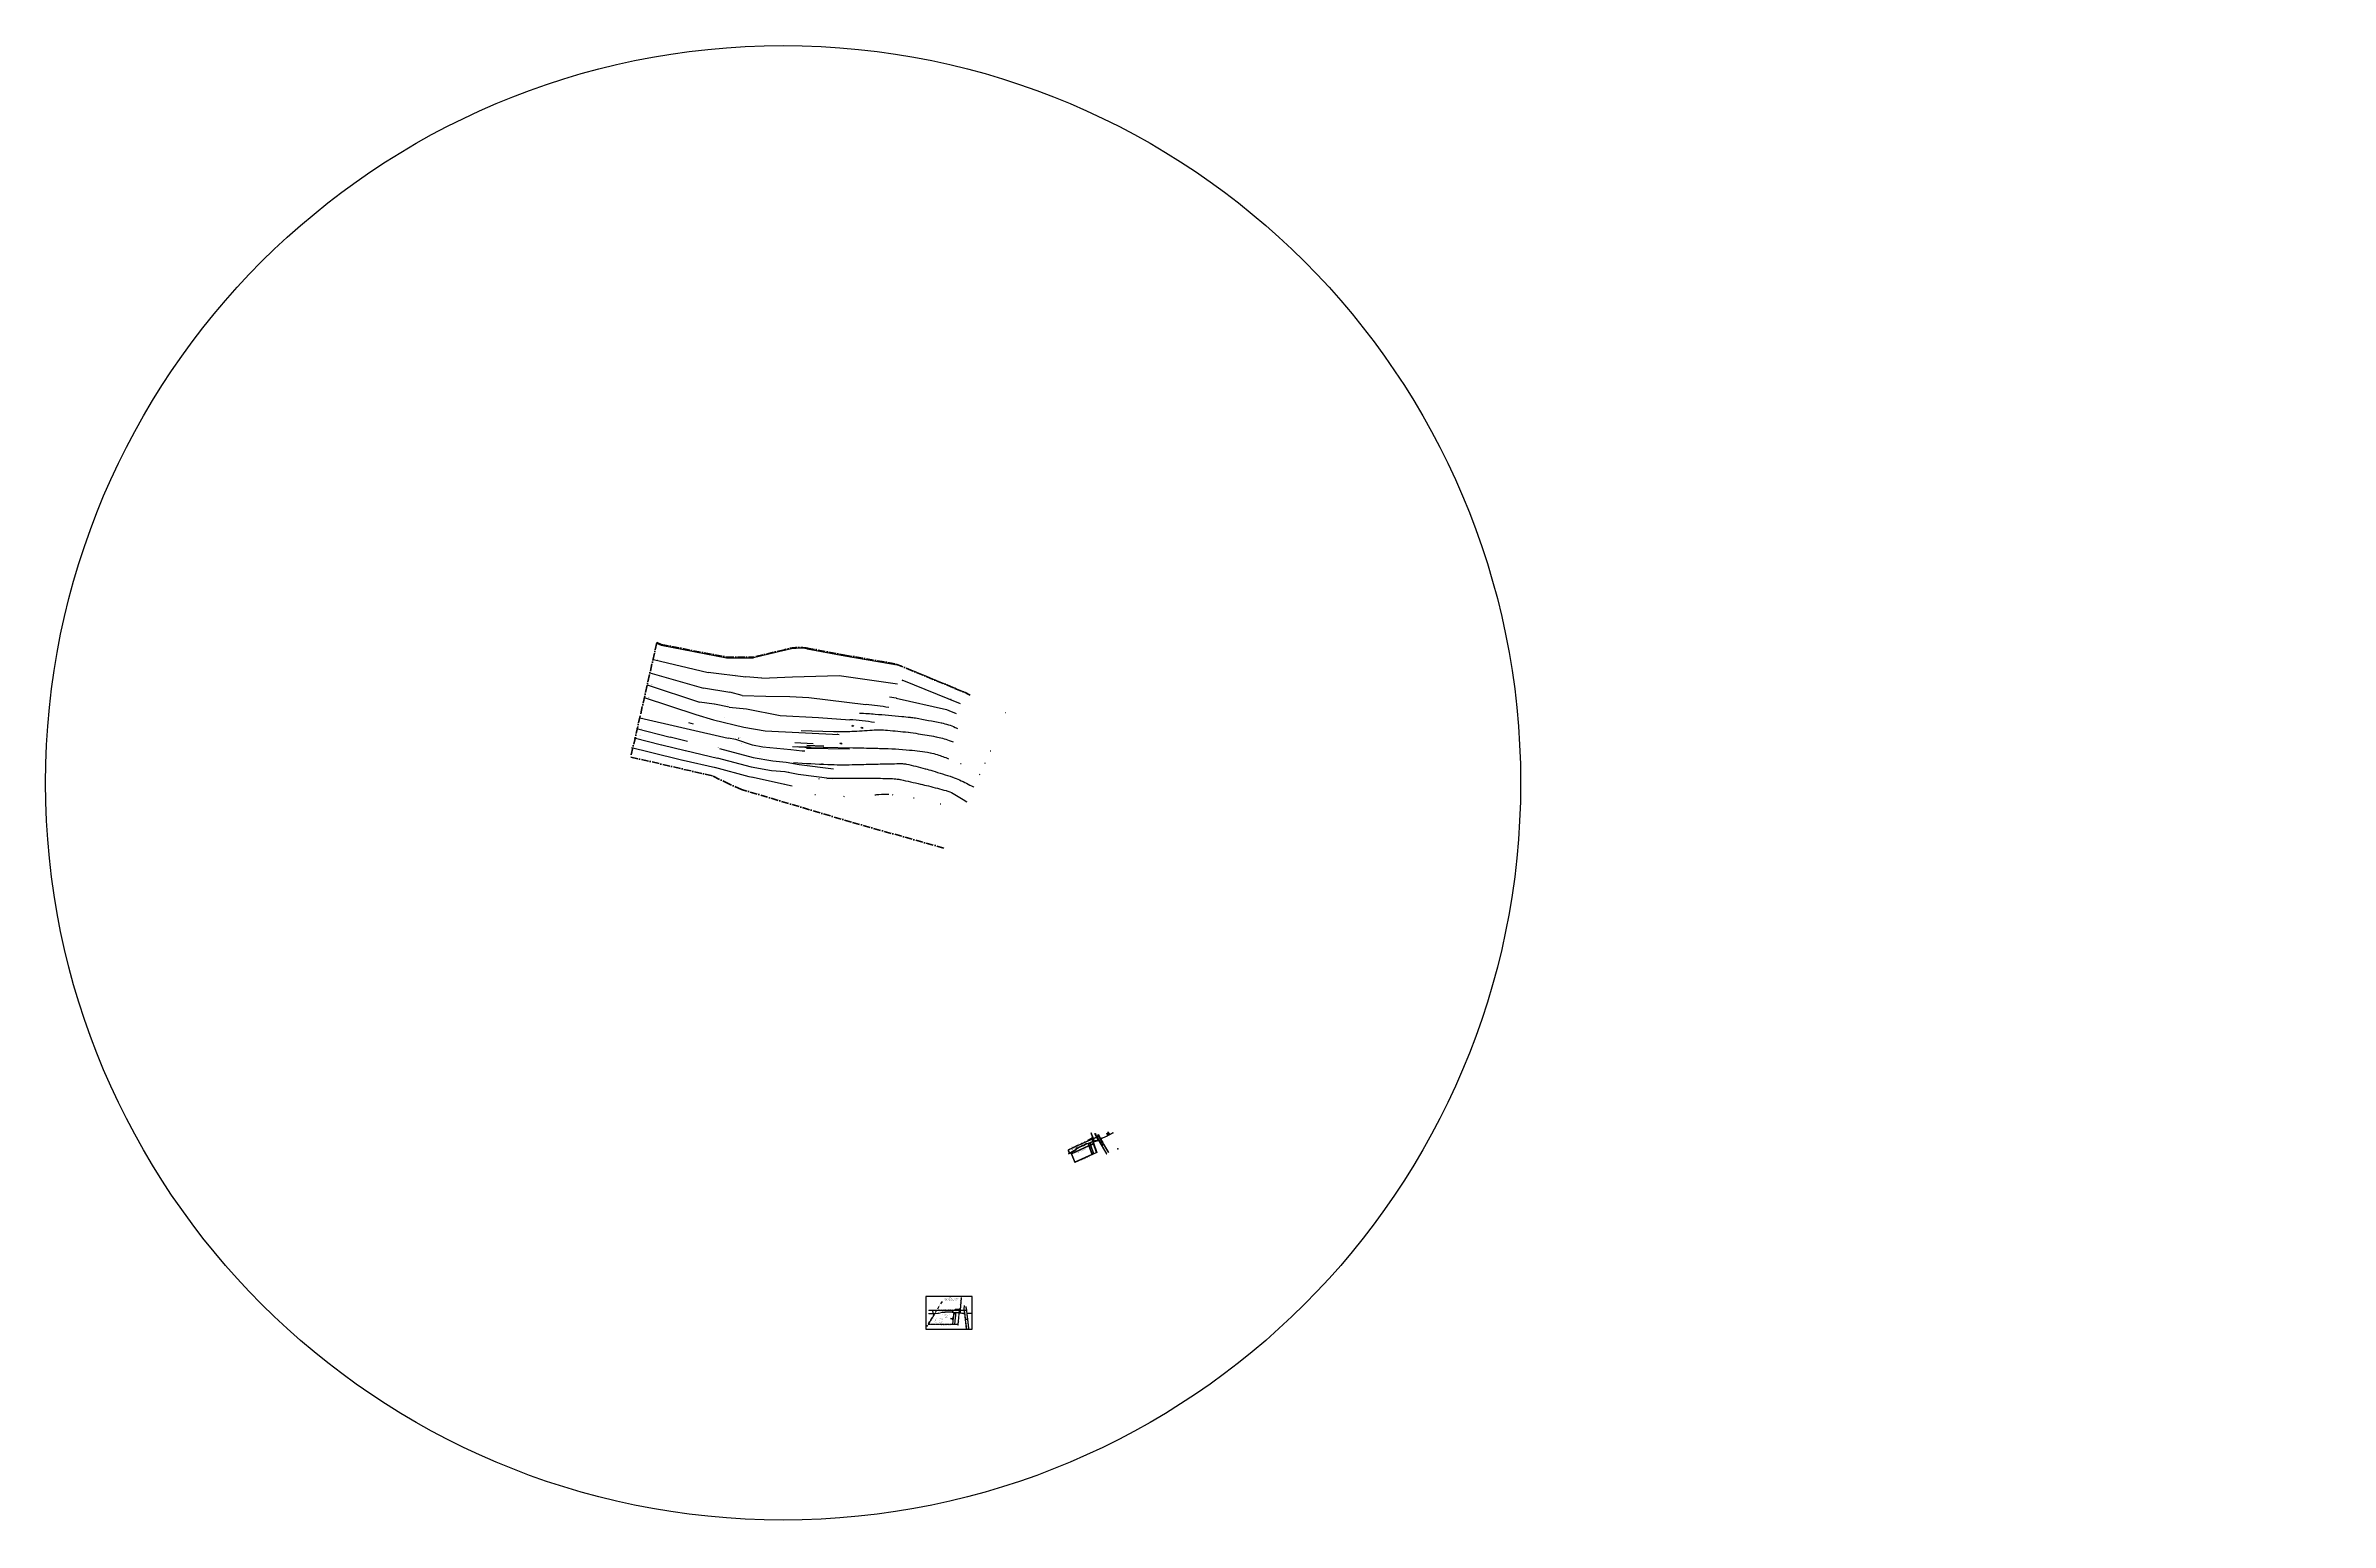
# Model space of a CAD drawing. Header units: millimetres. Extents: x 131821 to 169461, y -215 to 24121.
import ezdxf

# ---------------------------------------------------------------- set-up
doc = ezdxf.new("R2010")
doc.units = ezdxf.units.MM
doc.linetypes.add('ACAD_ISO10W100', pattern=[18, 12, -3, 0, -3])
doc.linetypes.add('JIS_02_2.0', pattern=[3, 2, -1])
for name, color, linetype in [('Границы', 7, 'Continuous'), ('Н10_Изог', 220, 'Continuous'), ('Н11_Изогипсы', 4, 'Continuous'), ('ТЕКСТ', 3, 'Continuous')]:
    doc.layers.add(name, color=color, linetype=linetype)
doc.styles.get("Standard").update_dxf_attribs({"font": 'txt.shx', "width": 0.6, "height": 10})
doc.styles.add('стиль1', font='TAHOMA.TTF', dxfattribs={"width": 0.89, "height": 9})
doc.dimstyles.get("Standard").update_dxf_attribs({"dimtxt": 10, "dimasz": 10, "dimexe": 5, "dimexo": 0, "dimgap": 10, "dimtad": 1, "dimdec": 0, "dimzin": 0, "dimdsep": 46, "dimtxsty": 'Standard', "dimcen": -3, "dimdle": 1.25, "dimclrd": 7, "dimclre": 7, "dimclrt": 7, "dimazin": 0, "dimtfac": 0.75, "dimtdec": 0, "dimtofl": 0, "dimtmove": 0, "dimatfit": 3, "dimfxl": 1, "dimtvp": 1.5, "dimtolj": 1, "dimtzin": 0, "dimarcsym": 0})

msp = doc.modelspace()

# ---------------------------------------------------------------- hatches: boundary and pattern name
at = {"layer": 'ТЕКСТ', "lineweight": 15, "ltscale": 2}
for points in [[(146436, 3282), (146438, 3282), (146438, 3275), (146436, 3275)], [(146442, 3224), (146444, 3224), (146444, 3216), (146442, 3216)], [(146747, 3254), (146749, 3254), (146749, 3248), (146747, 3248)]]:
    msp.add_hatch(color=7, dxfattribs=at).paths.add_polyline_path(points)
at = {"layer": 'ТЕКСТ', "lineweight": 30, "ltscale": 2}
msp.add_hatch(color=7, dxfattribs=at).paths.add_polyline_path([(146727, 3143), (146740, 3144), (146740, 3139)])

# ---------------------------------------------------------------- linework, layer by layer
at = {"color": 7}
for p, q in [((148677, 5928), (148993, 6070)), ((148993, 6070), (148997, 6081)), ((148997, 6081), (148999, 6087)), ((148999, 6087), (149006, 6091)), ((149006, 6091), (149020, 6099)), ((149020, 6099), (149033, 6107)), ((149033, 6106), (149050, 6118)), ((149050, 6118), (149061, 6125)), ((149067, 6136), (149051, 6180)), ((149061, 6125), (149064, 6127)), ((149063, 6127), (149066, 6131)), ((149066, 6131), (149067, 6136))]:
    msp.add_line(p, q, dxfattribs=at)
at = {"color": 7, "linetype": 'ByBlock'}
for p, q in [((148669, 5919), (148673, 5926)), ((148673, 5926), (148679, 5929))]:
    msp.add_line(p, q, dxfattribs=at)
at = {"linetype": 'ByBlock'}
for p, q in [((148712, 5875), (148715, 5877)), ((148721, 5863), (148718, 5861))]:
    msp.add_line(p, q, dxfattribs=at)
at = {"color": 7, "lineweight": 15}
for p, q in [((146895, 3282), (146910, 3485)), ((146903, 3485), (146895, 3358)), ((146371, 3281), (146797, 3282)), ((146439, 3276), (146371, 3276)), ((146371, 3222), (146444, 3217)), ((146435, 3224), (146372, 3228)), ((146420, 3219), (146444, 3217)), ((146435, 3264), (146434, 3258)), ((146434, 3258), (146435, 3249)), ((146436, 3268), (146435, 3264)), ((146435, 3249), (146438, 3238)), ((146447, 3223), (146435, 3224)), ((146447, 3223), (146435, 3224)), ((146439, 3277), (146436, 3268)), ((146438, 3238), (146441, 3230)), ((146441, 3230), (146444, 3226)), ((146444, 3226), (146444, 3224)), ((146444, 3224), (146447, 3223)), ((146444, 3217), (146450, 3218)), ((146450, 3218), (146461, 3219)), ((146461, 3219), (146461, 3219)), ((146764, 3051), (146754, 3051)), ((146849, 3046), (146754, 3046)), ((146781, 3241), (146793, 3239)), ((146783, 3221), (146793, 3219)), ((146793, 3239), (146812, 3238)), ((146793, 3219), (146810, 3218)), ((146797, 3282), (146805, 3290)), ((146805, 3290), (146810, 3295)), ((146806, 3285), (146805, 3282)), ((146805, 3282), (146814, 3282)), ((146808, 3286), (146806, 3285)), ((146811, 3289), (146808, 3286)), ((146810, 3218), (146809, 3208)), ((146810, 3295), (146818, 3296)), ((146812, 3238), (146810, 3223)), ((146815, 3291), (146811, 3289)), ((146814, 3282), (146843, 3282)), ((146814, 3208), (146816, 3238)), ((146821, 3291), (146815, 3291)), ((146816, 3238), (146842, 3239)), ((146818, 3296), (146834, 3298)), ((146828, 3292), (146821, 3291)), ((146841, 3293), (146828, 3292)), ((146828, 3292), (146828, 3292)), ((146828, 3292), (146828, 3292)), ((146834, 3298), (146849, 3299)), ((146857, 3296), (146841, 3293)), ((146842, 3239), (146868, 3234)), ((146843, 3282), (146901, 3282)), ((146849, 3299), (146869, 3303)), ((146874, 3298), (146857, 3296)), ((146868, 3234), (146868, 3233)), ((146869, 3303), (146882, 3304)), ((146872, 3233), (146893, 3229)), ((146873, 3239), (146890, 3236)), ((146887, 3300), (146874, 3298)), ((146882, 3304), (146885, 3305)), ((146885, 3305), (146889, 3308)), ((146892, 3302), (146887, 3300)), ((146887, 3246), (146890, 3277)), ((146888, 3242), (146887, 3246)), ((146889, 3239), (146888, 3242)), ((146889, 3308), (146892, 3312)), ((146890, 3236), (146889, 3239)), ((146890, 3282), (146892, 3302)), ((146890, 3277), (146890, 3277)), ((146892, 3312), (146895, 3358)), ((146893, 3229), (146903, 3229)), ((146901, 3282), (146989, 3282)), ((146903, 3229), (146916, 3226)), ((146916, 3226), (146931, 3225)), ((146931, 3225), (146938, 3224)), ((146938, 3224), (146944, 3223)), ((146944, 3223), (146950, 3225)), ((146949, 3308), (146951, 3354)), ((146949, 3282), (146949, 3308)), ((146950, 3225), (146958, 3229)), ((146959, 3354), (146955, 3299)), ((146955, 3299), (146957, 3282)), ((146958, 3229), (146989, 2972)), ((146996, 2974), (146977, 3128)), ((146977, 3128), (147008, 3128)), ((146989, 3282), (146980, 3335)), ((146989, 3337), (146997, 3283)), ((146997, 3283), (146997, 3276)), ((146997, 3276), (147000, 3246)), ((147000, 3246), (147002, 3226)), ((147002, 3226), (147006, 3229)), ((147005, 3221), (147003, 3219)), ((147003, 3219), (147011, 3162)), ((147014, 3135), (147003, 3219)), ((147007, 3222), (147005, 3221)), ((147006, 3229), (147008, 3230)), ((147008, 3224), (147007, 3222)), ((147008, 3230), (147012, 3232)), ((147010, 3225), (147008, 3224)), ((147008, 3128), (147025, 2980)), ((147013, 3227), (147010, 3225)), ((147012, 3232), (147014, 3232)), ((147016, 3228), (147013, 3227)), ((147014, 3232), (147017, 3232)), ((147033, 2982), (147014, 3135)), ((147020, 3227), (147016, 3228)), ((147017, 3232), (147018, 3232)), ((147018, 3232), (147029, 3232)), ((147037, 3226), (147020, 3227)), ((147029, 3232), (147070, 3229)), ((147070, 3225), (147037, 3226)), ((147070, 3229), (147070, 3229))]:
    msp.add_line(p, q, dxfattribs=at)
at = {"color": 1, "linetype": 'JIS_02_2.0', "lineweight": 15, "ltscale": 2.5}
for p, q in [((146466, 3218), (146360, 3047)), ((146470, 3219), (146367, 3051))]:
    msp.add_line(p, q, dxfattribs=at)
at = {"color": 7, "linetype": 'JIS_02_2.0', "lineweight": 15, "ltscale": 2.5}
for p, q in [((146754, 3046), (146360, 3047)), ((146754, 3051), (146367, 3051))]:
    msp.add_line(p, q, dxfattribs=at)
at = {"color": 7, "linetype": 'ByBlock', "lineweight": 15}
for p, q in [((146440, 3277), (146446, 3281)), ((146446, 3281), (146453, 3281))]:
    msp.add_line(p, q, dxfattribs=at)
at = {"linetype": 'ByBlock', "lineweight": 15}
msp.add_line((146461, 3219), (146465, 3219), dxfattribs=at)
at = {"color": 7}
for points in [[(149064, 6096), (149055, 6092), (148991, 6064), (148834, 5993), (148688, 5928), (148677, 5923), (148674, 5920), (148673, 5917), (148673, 5914), (148673, 5912), (148675, 5905), (148678, 5898), (148682, 5893), (148686, 5888), (148695, 5879), (148698, 5877), (148702, 5877)], [(148702, 5877), (148711, 5880), (148723, 5888), (148763, 5912), (148783, 5924), (148786, 5925), (148812, 5952), (148814, 5954), (148844, 5968), (148862, 5978), (148889, 5990), (148915, 6002), (148918, 6003), (148963, 6026), (148982, 6029), (149004, 6034), (149049, 6054), (149049, 6054), (149096, 6066), (149094, 6068), (149092, 6070), (149090, 6074), (149080, 6103), (149080, 6103)], [(148715, 5877), (148755, 5901), (148771, 5911), (148786, 5920), (148792, 5924), (148816, 5948), (148867, 5974), (148919, 5997), (148946, 6011), (148967, 6022), (148976, 6022), (148995, 6026)], [(148995, 6026), (149006, 5994)], [(148998, 6027), (149007, 6029), (149024, 6036), (149034, 6007)], [(148998, 6027), (149009, 5996)], [(149078, 6108), (149071, 6127), (149067, 6123), (149057, 6116), (149040, 6107), (149027, 6098), (149017, 6091), (149017, 6091), (149017, 6091), (149011, 6088), (149006, 6085), (149003, 6082), (149001, 6078), (149000, 6076), (149000, 6073), (149008, 6077), (149034, 6088), (149087, 6112), (149168, 6148), (149152, 6172), (149160, 6170), (149162, 6176), (149167, 6176), (149175, 6152), (149177, 6146), (149193, 6120), (149203, 6102), (149205, 6106), (149206, 6109), (149209, 6112), (149212, 6113), (149214, 6114), (149215, 6114), (149225, 6119), (149264, 6133), (149297, 6147), (149320, 6161), (149303, 6195), (149303, 6194), (149304, 6199), (149323, 6163), (149341, 6174), (149320, 6215), (149325, 6212), (149325, 6218), (149346, 6176), (149358, 6183), (149403, 6204), (149398, 6202), (149406, 6202), (149347, 6171), (149324, 6160), (149307, 6147), (149271, 6131), (149235, 6117), (149219, 6111), (149215, 6110), (149213, 6108), (149211, 6104), (149210, 6103), (149209, 6100), (149207, 6099), (149207, 6096), (149237, 6047)], [(149038, 6009), (149028, 6038), (149052, 6049), (149079, 6055), (149102, 6061), (149111, 6064), (149125, 6067), (149138, 6072), (149145, 6074), (149151, 6076), (149156, 6080), (149161, 6087), (149300, 5855), (149300, 5859), (149304, 5859), (149304, 5859), (149220, 6002), (149248, 6016), (149330, 5877), (149330, 5882), (149333, 5881), (149333, 5887), (149251, 6024), (149207, 6096)], [(149082, 6110), (149048, 6205), (149048, 6203), (149045, 6203), (149045, 6200), (149044, 6200), (149052, 6179)], [(149064, 6096), (149075, 6060)], [(149231, 6044), (149171, 6144), (149067, 6098)], [(149067, 6098), (149079, 6061)], [(149085, 6031), (149077, 6054)], [(149081, 6055), (149141, 5877), (149141, 5877)], [(149134, 6127), (149157, 6094), (149156, 6092), (149156, 6089), (149153, 6086), (149151, 6085), (149149, 6083), (149142, 6079), (149111, 6070), (149103, 6068), (149099, 6070), (149096, 6074), (149094, 6076), (149084, 6105)], [(149135, 5881), (149087, 6024)], [(149132, 6132), (149121, 6156), (149109, 6188), (149109, 6186), (149112, 6190), (149116, 6190), (149131, 6149), (149139, 6135)], [(149141, 6130), (149181, 6069), (149219, 6006), (149246, 6020), (149231, 6044)], [(148668, 5919), (148668, 5910), (148669, 5906), (148671, 5900), (148675, 5892), (148683, 5883), (148689, 5877), (148693, 5874), (148694, 5873), (148698, 5873), (148686, 5869), (148674, 5865), (148674, 5862), (148677, 5862), (148675, 5859), (148697, 5867), (148702, 5870), (148712, 5875), (148712, 5875)], [(148712, 5874), (148713, 5873)], [(148718, 5861), (148775, 5715)], [(148723, 5857), (148777, 5721)], [(149141, 5877), (148775, 5715)], [(149057, 5846), (148777, 5721)], [(149008, 5988), (149057, 5846)], [(149011, 5989), (149061, 5848)], [(149036, 6001), (149084, 5858)], [(149088, 5860), (149040, 6003)], [(149084, 5858), (149061, 5848)], [(149135, 5881), (149088, 5860)]]:
    msp.add_lwpolyline(points, dxfattribs=at)
at = {"color": 0, "linetype": 'ByBlock'}
for points in [[(149038, 6009), (149085, 6031)], [(149040, 6003), (149087, 6024)], [(148721, 5863), (149006, 5994)], [(148723, 5857), (149008, 5988)], [(149009, 5996), (149034, 6007)], [(149011, 5989), (149036, 6001)]]:
    msp.add_lwpolyline(points, dxfattribs=at)
at = {"color": 7, "lineweight": 15}
for points in [[(146815, 3277), (146793, 3277), (146621, 3277), (146461, 3276), (146448, 3276), (146445, 3275), (146443, 3272), (146441, 3270), (146440, 3268), (146440, 3260), (146439, 3253), (146441, 3247), (146443, 3241), (146448, 3229), (146449, 3226), (146453, 3224)], [(146453, 3224), (146462, 3224), (146477, 3226), (146522, 3231), (146546, 3234), (146549, 3234), (146584, 3248), (146587, 3249), (146619, 3250), (146640, 3251), (146670, 3252), (146699, 3252), (146701, 3252), (146752, 3254), (146770, 3249), (146793, 3244), (146812, 3243)], [(146465, 3219), (146511, 3225), (146530, 3228), (146547, 3229), (146554, 3231), (146586, 3243), (146643, 3245), (146700, 3246), (146731, 3248), (146754, 3249), (146762, 3245), (146781, 3241)], [(146778, 3208), (146764, 3051)], [(146781, 3208), (146768, 3051)], [(146794, 3051), (146768, 3051)], [(146780, 3227), (146778, 3208)], [(146780, 3227), (146792, 3225), (146810, 3223)], [(146783, 3221), (146781, 3208)], [(146809, 3208), (146794, 3051)], [(146799, 3051), (146814, 3208)], [(146850, 3051), (146799, 3051)], [(146812, 3243), (146842, 3244), (146842, 3244), (146868, 3240)], [(146873, 3277), (146863, 3277), (146815, 3277)], [(146848, 3036), (146849, 3046)], [(146850, 3051), (146865, 3202)], [(146873, 3239), (146853, 3036)], [(146865, 3202), (146868, 3240)], [(146873, 3277), (146868, 3240)], [(146876, 3277), (146873, 3239)], [(147004, 3162), (146990, 3277), (146876, 3277)], [(146950, 3277), (146957, 3237), (146955, 3235), (146954, 3233), (146950, 3232), (146948, 3231), (146945, 3231), (146938, 3230), (146905, 3233), (146896, 3235), (146895, 3239), (146893, 3243), (146893, 3247), (146895, 3277)], [(146957, 3277), (146968, 3205), (146977, 3131), (147008, 3133), (147004, 3162)]]:
    msp.add_lwpolyline(points, dxfattribs=at)
at = {"linetype": 'Continuous', "lineweight": -3}
msp.add_circle((143971, 11971), 12150, dxfattribs=at)
at = {"linetype": 'ByBlock'}
for p in [(149179, 6143), (149340, 6188), (149484, 5939)]:
    msp.add_point(p, dxfattribs=at)
at = {"linetype": 'ByBlock', "lineweight": 15}
msp.add_point((146997, 3273), dxfattribs=at)
at = {"color": 3, "linetype": 'Continuous', "invisible_edges": 15}
for points in [[(160729, 9359), (160729, 10627), (163338, 10627), (163338, 9359)], [(163523, 9274), (163523, 10541), (166133, 10541), (166133, 9274)], [(160729, 10385), (160622, 10141), (160620, 9846), (160729, 9580)], [(160729, 10385), (160682, 10374), (160655, 10332), (160622, 10141)], [(161070, 10233), (160963, 9990), (160961, 9694), (161070, 9428)], [(161070, 10233), (161023, 10222), (160995, 10180), (160963, 9990)], [(161070, 9207), (161070, 10475), (163679, 10475), (163679, 9207)], [(163338, 10384), (163385, 10381), (163417, 10350), (163445, 10195)], [(163338, 10384), (163445, 10195), (163447, 9741), (163338, 9586)], [(163523, 10299), (163417, 10056), (163414, 9760), (163523, 9495)], [(163523, 10299), (163476, 10288), (163449, 10247), (163417, 10056)], [(163679, 10232), (163726, 10230), (163758, 10198), (163786, 10043)], [(163679, 10232), (163786, 10043), (163788, 9589), (163679, 9434)], [(163864, 9122), (163864, 10389), (166474, 10389), (166474, 9122)], [(166133, 10298), (166180, 10296), (166211, 10264), (166239, 10109)], [(166133, 10298), (166239, 10109), (166241, 9655), (166133, 9501)], [(160728, 9582), (160678, 9588), (160652, 9626), (160619, 9848)], [(163864, 10148), (163758, 9904), (163755, 9608), (163864, 9343)], [(163864, 10148), (163817, 10137), (163790, 10095), (163758, 9904)], [(166474, 10146), (166521, 10144), (166552, 10112), (166580, 9958)], [(166474, 10146), (166580, 9958), (166582, 9503), (166474, 9349)], [(161069, 9431), (161019, 9436), (160993, 9474), (160960, 9696)], [(163338, 9584), (163394, 9585), (163419, 9610), (163447, 9740)], [(163523, 9497), (163472, 9502), (163446, 9541), (163414, 9763)], [(163679, 9433), (163735, 9433), (163760, 9458), (163788, 9589)], [(163864, 9345), (163813, 9351), (163787, 9389), (163755, 9611)], [(166132, 9499), (166189, 9500), (166213, 9524), (166241, 9655)], [(166473, 9347), (166529, 9348), (166554, 9372), (166582, 9503)], [(166391, 9065), (166284, 8821), (166282, 8526), (166391, 8260)], [(166391, 9065), (166344, 9054), (166317, 9012), (166284, 8821)], [(166391, 8039), (166391, 9306), (169000, 9306), (169000, 8039)], [(166732, 7887), (166732, 9155), (169341, 9155), (169341, 7887)], [(169000, 9063), (169048, 9061), (169079, 9030), (169107, 8875)], [(169000, 9063), (169107, 8875), (169109, 8420), (169000, 8266)], [(166732, 8913), (166625, 8669), (166623, 8374), (166732, 8108)], [(166732, 8913), (166685, 8902), (166658, 8860), (166625, 8669)], [(169341, 8912), (169389, 8909), (169420, 8878), (169448, 8723)], [(169341, 8912), (169448, 8723), (169450, 8269), (169341, 8114)], [(160753, 8428), (160753, 8520), (163350, 8520), (163350, 8428)], [(160821, 8430), (160821, 7472), (163285, 7472), (163285, 8430)], [(161094, 8276), (161094, 8368), (163690, 8368), (163690, 8276)], [(163548, 8342), (163548, 8434), (166144, 8434), (166144, 8342)], [(163616, 8344), (163616, 7386), (166079, 7386), (166079, 8344)], [(163889, 8190), (163889, 8283), (166485, 8283), (166485, 8190)], [(166390, 8262), (166340, 8268), (166314, 8306), (166281, 8528)], [(166731, 8110), (166681, 8116), (166655, 8154), (166622, 8376)], [(169000, 8264), (169056, 8265), (169081, 8290), (169109, 8420)], [(161162, 8278), (161162, 7320), (163626, 7320), (163626, 8278)], [(161538, 7959, 2), (161538, 7966, 2), (161552, 7966, 2), (161552, 7959, 2)], [(163957, 8193), (163957, 7234), (166420, 7234), (166420, 8193)], [(169341, 8112), (169397, 8113), (169422, 8138), (169450, 8268)], [(160822, 7575), (160652, 7575), (160652, 7472), (160822, 7472)], [(161879, 7807, 2), (161879, 7814, 2), (161893, 7814, 2), (161893, 7807, 2)], [(163285, 7575), (163458, 7575), (163458, 7472), (163285, 7472)], [(164333, 7873, 2), (164333, 7880, 2), (164347, 7880, 2), (164347, 7873, 2)], [(164674, 7721, 2), (164674, 7728, 2), (164688, 7728, 2), (164688, 7721, 2)], [(161163, 7423), (160993, 7423), (160993, 7320), (161163, 7320)], [(161275, 7472, 250), (161258, 7411), (161265, 7349), (161421, 7211, 7)], [(161265, 7349), (161294, 7285), (161354, 7233), (161421, 7211, 7)], [(161467, 7211, 7), (161421, 7211, 7), (161275, 7472, 250), (161614, 7472, 250)], [(161614, 7472, 250), (161630, 7411), (161623, 7349), (161467, 7211, 7)], [(161623, 7349), (161594, 7285), (161534, 7233), (161467, 7211, 7)], [(161616, 7321, 250), (161599, 7260), (161606, 7198), (161762, 7060, 7)], [(161606, 7198), (161635, 7133), (161695, 7081), (161762, 7060, 7)], [(161808, 7060, 7), (161762, 7060, 7), (161616, 7321, 250), (161954, 7321, 250)], [(161954, 7321, 250), (161971, 7260), (161964, 7198), (161808, 7060, 7)], [(161964, 7198), (161935, 7133), (161875, 7081), (161808, 7060, 7)], [(162400, 7472, 250), (162384, 7411), (162391, 7349), (162547, 7211, 7)], [(162391, 7349), (162420, 7285), (162479, 7233), (162547, 7211, 7)], [(162593, 7211, 7), (162547, 7211, 7), (162400, 7472, 250), (162739, 7472, 250)], [(162739, 7472, 250), (162756, 7411), (162749, 7349), (162593, 7211, 7)], [(162749, 7349), (162719, 7285), (162660, 7233), (162593, 7211, 7)], [(162741, 7321, 250), (162725, 7260), (162731, 7198), (162887, 7060, 7)], [(162731, 7198), (162761, 7133), (162820, 7081), (162887, 7060, 7)], [(162934, 7060, 7), (162887, 7060, 7), (162741, 7321, 250), (163080, 7321, 250)], [(163080, 7321, 250), (163096, 7260), (163090, 7198), (162934, 7060, 7)], [(163090, 7198), (163060, 7133), (163001, 7081), (162934, 7060, 7)], [(163616, 7490), (163446, 7490), (163446, 7387), (163616, 7387)], [(163626, 7423), (163799, 7423), (163799, 7320), (163626, 7320)], [(163957, 7338), (163787, 7338), (163787, 7235), (163957, 7235)], [(164069, 7387, 250), (164053, 7326), (164059, 7264), (164215, 7126, 7)], [(164059, 7264), (164089, 7200), (164148, 7147), (164215, 7126, 7)], [(164262, 7126, 7), (164215, 7126, 7), (164069, 7387, 250), (164408, 7387, 250)], [(164408, 7387, 250), (164424, 7326), (164418, 7264), (164262, 7126, 7)], [(164418, 7264), (164388, 7200), (164329, 7147), (164262, 7126, 7)], [(164410, 7235, 250), (164394, 7174), (164400, 7112), (164556, 6974, 7)], [(164603, 6974, 7), (164556, 6974, 7), (164410, 7235, 250), (164749, 7235, 250)], [(164749, 7235, 250), (164765, 7174), (164759, 7112), (164603, 6974, 7)], [(165195, 7387, 250), (165178, 7326), (165185, 7264), (165341, 7126, 7)], [(165185, 7264), (165214, 7200), (165274, 7147), (165341, 7126, 7)], [(165387, 7126, 7), (165341, 7126, 7), (165195, 7387, 250), (165534, 7387, 250)], [(165534, 7387, 250), (165550, 7326), (165543, 7264), (165387, 7126, 7)], [(165543, 7264), (165514, 7200), (165454, 7147), (165387, 7126, 7)], [(165536, 7235, 250), (165519, 7174), (165526, 7112), (165682, 6974, 7)], [(165728, 6974, 7), (165682, 6974, 7), (165536, 7235, 250), (165874, 7235, 250)], [(165874, 7235, 250), (165891, 7174), (165884, 7112), (165728, 6974, 7)], [(166080, 7490), (166252, 7490), (166252, 7387), (166080, 7387)], [(166415, 7107), (166415, 7200), (169012, 7200), (169012, 7107)], [(166421, 7338), (166593, 7338), (166593, 7235), (166420, 7235)], [(164400, 7112), (164430, 7048), (164489, 6995), (164556, 6974, 7)], [(164759, 7112), (164729, 7048), (164670, 6995), (164603, 6974, 7)], [(165526, 7112), (165555, 7048), (165615, 6995), (165682, 6974, 7)], [(165884, 7112), (165855, 7048), (165795, 6995), (165728, 6974, 7)], [(166483, 7110), (166483, 6151), (168947, 6151), (168947, 7110)], [(166756, 6955), (166756, 7048), (169353, 7048), (169353, 6955)], [(166824, 6958), (166824, 6000), (169288, 6000), (169288, 6958)], [(167200, 6639, 2), (167200, 6645, 2), (167214, 6645, 2), (167214, 6639, 2)], [(167541, 6487, 2), (167541, 6494, 2), (167555, 6494, 2), (167555, 6487, 2)], [(166484, 6255), (166314, 6255), (166314, 6152), (166484, 6152)], [(166825, 6103), (166655, 6103), (166655, 6000), (166825, 6000)], [(166937, 6152, 250), (166920, 6091), (166927, 6029), (167083, 5891, 7)], [(166927, 6029), (166956, 5965), (167016, 5913), (167083, 5891, 7)], [(167129, 5891, 7), (167083, 5891, 7), (166937, 6152, 250), (167276, 6152, 250)], [(167276, 6152, 250), (167292, 6091), (167285, 6029), (167129, 5891, 7)], [(167285, 6029), (167256, 5965), (167196, 5913), (167129, 5891, 7)], [(168062, 6152, 250), (168046, 6091), (168053, 6029), (168209, 5891, 7)], [(168053, 6029), (168082, 5965), (168142, 5913), (168209, 5891, 7)], [(168255, 5891, 7), (168209, 5891, 7), (168062, 6152, 250), (168401, 6152, 250)], [(168401, 6152, 250), (168418, 6091), (168411, 6029), (168255, 5891, 7)], [(168411, 6029), (168382, 5965), (168322, 5913), (168255, 5891, 7)], [(168947, 6255), (169120, 6255), (169120, 6152), (168947, 6152)], [(169288, 6103), (169461, 6103), (169461, 6000), (169288, 6000)], [(167278, 6000, 250), (167261, 5939), (167268, 5877), (167424, 5739, 7)], [(167268, 5877), (167297, 5813), (167357, 5761), (167424, 5739, 7)], [(167470, 5739, 7), (167424, 5739, 7), (167278, 6000, 250), (167617, 6000, 250)], [(167617, 6000, 250), (167633, 5939), (167626, 5877), (167470, 5739, 7)], [(167626, 5877), (167597, 5813), (167537, 5761), (167470, 5739, 7)], [(168403, 6000, 250), (168387, 5939), (168394, 5877), (168550, 5739, 7)], [(168394, 5877), (168423, 5813), (168483, 5761), (168550, 5739, 7)], [(168596, 5739, 7), (168550, 5739, 7), (168403, 6000, 250), (168742, 6000, 250)], [(168742, 6000, 250), (168759, 5939), (168752, 5877), (168596, 5739, 7)], [(168752, 5877), (168723, 5813), (168663, 5761), (168596, 5739, 7)], [(156810, 2573), (156810, 2743), (156707, 2743), (156707, 2573)], [(157662, 2641), (157755, 2641), (157755, 45), (157662, 45)], [(158594, 2666), (159861, 2666), (159861, 56), (158594, 56)], [(159620, 2666), (159376, 2772), (159080, 2775), (158815, 2666)], [(158817, 2666), (158822, 2717), (158861, 2743), (159083, 2775)], [(159620, 2666), (159609, 2713), (159567, 2740), (159376, 2772)], [(157665, 2573), (156706, 2573), (156706, 110), (157665, 110)], [(158006, 2422), (157047, 2422), (157047, -42), (158006, -42)], [(157151, 2421), (157151, 2591), (157048, 2591), (157048, 2421)], [(158003, 2490), (158096, 2490), (158096, -107), (158003, -107)], [(158935, 2514), (160202, 2514), (160202, -96), (158935, -96)], [(159960, 2514), (159717, 2621), (159421, 2623), (159156, 2514)], [(159158, 2514), (159163, 2565), (159202, 2591), (159424, 2624)], [(159960, 2514), (159950, 2561), (159908, 2588), (159717, 2621)], [(156707, 2120, 250), (156646, 2136), (156584, 2130), (156446, 1974, 7)], [(156584, 2130), (156520, 2100), (156467, 2041), (156446, 1974, 7)], [(156446, 1927, 7), (156446, 1974, 7), (156707, 2120, 250), (156707, 1781, 250)], [(156584, 1771), (156520, 1801), (156467, 1860), (156446, 1927, 7)], [(156707, 1781, 250), (156646, 1765), (156584, 1771), (156446, 1927, 7)], [(157048, 1968, 250), (156987, 1985), (156925, 1978), (156787, 1822, 7)], [(156925, 1978), (156861, 1948), (156808, 1889), (156787, 1822, 7)], [(156787, 1776, 7), (156787, 1822, 7), (157048, 1968, 250), (157048, 1629, 250)], [(156925, 1620), (156861, 1649), (156808, 1708), (156787, 1776, 7)], [(157048, 1629, 250), (156987, 1613), (156925, 1620), (156787, 1776, 7)], [(157193, 1856, 2), (157200, 1856, 2), (157200, 1842, 2), (157193, 1842, 2)], [(157534, 1704, 2), (157541, 1704, 2), (157541, 1690, 2), (157534, 1690, 2)], [(156707, 994, 250), (156646, 1011), (156584, 1004), (156446, 848, 7)], [(156584, 1004), (156520, 975), (156467, 915), (156446, 848, 7)], [(156446, 802, 7), (156446, 848, 7), (156707, 994, 250), (156707, 655, 250)], [(156707, 655, 250), (156646, 639), (156584, 646), (156446, 802, 7)], [(156584, 646), (156520, 675), (156467, 735), (156446, 802, 7)], [(157048, 843, 250), (156987, 859), (156925, 852), (156787, 696, 7)], [(156925, 852), (156861, 823), (156808, 763), (156787, 696, 7)], [(156787, 650, 7), (156787, 696, 7), (157048, 843, 250), (157048, 504, 250)], [(157048, 504, 250), (156987, 487), (156925, 494), (156787, 650, 7)], [(156925, 494), (156861, 523), (156808, 583), (156787, 650, 7)], [(156810, 109), (156810, -63), (156707, -63), (156707, 110)], [(158819, 57), (158820, 0), (158844, -24), (158975, -52)], [(159618, 56), (159430, -50), (158975, -52), (158821, 56)], [(159618, 56), (159616, 9), (159584, -22), (159430, -50)], [(157151, -42), (157151, -215), (157048, -215), (157048, -42)], [(159160, -95), (159161, -151), (159185, -176), (159316, -204)], [(159959, -95), (159771, -202), (159316, -204), (159162, -96)], [(159959, -95), (159957, -143), (159925, -174), (159770, -202)]]:
    msp.add_3dface(points, dxfattribs=at)
at = {"color": 1, "linetype": 'Continuous', "invisible_edges": 15}
for points in [[(133005, 10322, 0), (133005, 10338, 0), (133013, 10338, 0), (133013, 10322, 0)], [(133005, 10283, 0), (133005, 10298, 0), (133013, 10298, 0), (133013, 10283, 0)], [(133005, 10264, 0), (133005, 10280, 0), (133013, 10280, 0), (133013, 10264, 0)], [(133006, 10298, 0), (133006, 10299, 0), (133011, 10299, 0), (133011, 10298, 0)], [(133006, 10283, 0), (133007, 10282, 0), (133008, 10282, 0), (133008, 10283, 0)], [(133006, 10264, 0), (133007, 10264, 0), (133008, 10263, 0), (133008, 10264, 0)], [(133010, 10283, 0), (133010, 10282, 0), (133008, 10282, 0), (133008, 10283, 0)], [(133010, 10264, 0), (133010, 10263, 0), (133008, 10263, 0), (133008, 10264, 0)], [(133011, 10338, 0), (133010, 10338, 0), (133010, 10338, 0), (133011, 10338, 0)], [(133011, 10299, 0), (133010, 10299, 0), (133010, 10299, 0), (133011, 10299, 0)], [(133011, 10283, 0), (133011, 10282, 0), (133010, 10282, 0), (133010, 10283, 0)], [(133011, 10280, 0), (133010, 10280, 0), (133010, 10280, 0), (133011, 10280, 0)], [(133011, 10264, 0), (133011, 10264, 0), (133010, 10263, 0), (133010, 10264, 0)]]:
    msp.add_3dface(points, dxfattribs=at)
at = {"layer": 'Границы', "linetype": 'ACAD_ISO10W100', "lineweight": 35, "ltscale": 10}
for points in [[(141890, 14282), (141617, 13078), (141460, 12396)], [(141890, 14282), (141963, 14252), (143039, 14044), (143481, 14042)], [(143987, 14165), (143478, 14042)], [(144370, 14191), (144989, 14077)], [(144988, 14077), (145834, 13930)], [(145834, 13930), (146800, 13529), (146968, 13458), (147052, 13418)], [(141460, 12396), (142813, 12085)], [(145097, 11323), (143287, 11862), (143086, 11949), (142813, 12085)], [(145115, 11318), (146646, 10888)]]:
    msp.add_lwpolyline(points, dxfattribs=at)
msp.add_arc((144235, 13375), 827, 79.8788, 107.4363, dxfattribs=at)
at = {"layer": 'Н10_Изог'}
for points in [[(145803, 13926), (145812, 13924)], [(145934, 13662), (145944, 13660)], [(146892, 13274), (145934, 13662)], [(146000, 13860), (146009, 13859)], [(146964, 13458), (146110, 13815)], [(145835, 13368), (145726, 13384)], [(145835, 13368), (145844, 13366)], [(145835, 13368), (146664, 13178)], [(146664, 13178), (146673, 13176)], [(146729, 13351), (146739, 13349)], [(146802, 13537), (146812, 13535)], [(146964, 13458), (146973, 13456)], [(146964, 13458), (147016, 13432)], [(144269, 12832), (144801, 12819)], [(145561, 12845), (145570, 12843)], [(146030, 12805), (146039, 12803)], [(146064, 13053), (146073, 13051)], [(146576, 12960), (146585, 12958)], [(147627, 13131), (147636, 13130)], [(144202, 12573), (144631, 12558), (145122, 12550)], [(144364, 12592), (144631, 12583), (144639, 12583)], [(145587, 12539), (145596, 12537)], [(146391, 12469), (146400, 12467)], [(146486, 12732), (146496, 12730)], [(147382, 12499), (147392, 12497)], [(147382, 12499), (147392, 12497)], [(144606, 12291), (144616, 12289)], [(145048, 12050), (145057, 12049)], [(145107, 12272), (145116, 12270)], [(145474, 12048), (145483, 12047)], [(145528, 12282), (145537, 12280)], [(145935, 12288), (145945, 12286)], [(146312, 12205), (146321, 12203)], [(146762, 12067), (146771, 12065)], [(146895, 12290), (146904, 12289)], [(147201, 12113), (147211, 12111)], [(147289, 12300), (147298, 12298)], [(144496, 11782), (144506, 11780)], [(144552, 12042), (144562, 12040)], [(144968, 11751), (144977, 11749)], [(145767, 11778), (145776, 11776)], [(145851, 12034), (145861, 12032)], [(146119, 11723), (146128, 11722)], [(146236, 11951), (146245, 11949)], [(146657, 11844), (146666, 11842)], [(147105, 11905), (147114, 11903)], [(146559, 11628), (146569, 11626)], [(146988, 11662), (146997, 11660)]]:
    msp.add_lwpolyline(points, dxfattribs=at)
for points in [[(146662, 13179, -0.013783), (146821, 13117, -0.032936)], [(144801, 12819, 0.003911), (144967, 12818, 0.01127), (145103, 12821, 0.006786), (145440, 12841, -0.018848), (145561, 12845, -0.020332), (145691, 12839, -0.007783), (146030, 12805, -0.010917), (146197, 12782, -0.006292), (146486, 12732, -0.042635), (146706, 12671, -0.005009), (146774, 12645, -0.073595)], [(145230, 13122, -0.001337), (145365, 13114, -0.005795), (145487, 13105, -0.00077), (145924, 13066, -0.002396), (146064, 13053, -0.019951), (146152, 13041, -0.004088), (146576, 12960, -0.057437), (146806, 12886, -0.00332), (146842, 12870)], [(145122, 12550, -0.000028), (145477, 12542, -0.000096), (145587, 12539, -0.01566), (146055, 12513, -0.021674), (146391, 12469, -0.041725), (146511, 12437, -0.00599), (146695, 12370, -0.033282)], [(144143, 12308, 0.010692), (144710, 12275, 0.015302), (145107, 12272, 0.000198), (145418, 12279, -0.000563), (145528, 12282, -0.001514), (145844, 12288, -0.00525), (145935, 12288, -0.052851), (146004, 12280, -0.01158), (146312, 12205, -0.008827), (146435, 12170, -0.003306), (146762, 12067, -0.032753), (146878, 12021, -0.016077), (147105, 11905)], [(144690, 12045, -0.001709), (144871, 12049, -0.005429), (145048, 12050, -0.000157), (145420, 12049, -0.001072), (145474, 12048, -0.007343), (145749, 12042, -0.019694), (145851, 12034, -0.023695), (145905, 12025, -0.003761), (146236, 11951, -0.005955), (146366, 11920, -0.002652), (146657, 11844, -0.059966), (146772, 11797, -0.02908), (146988, 11662)], [(145480, 11775, 0.002476), (145547, 11781, -0.043245), (145715, 11783, -0.005437)]]:
    msp.add_lwpolyline(points, format="xyb", dxfattribs=at)
at = {"layer": 'Н10_Изог', "color": 2}
msp.add_lwpolyline([(142412, 12967), (142490, 12946)], dxfattribs=at)
at = {"layer": 'Н10_Изог'}
for points in [[(145112, 12921), (145132, 12913), (145127, 12900), (145106, 12908)], [(145261, 12892), (145281, 12884), (145276, 12870), (145255, 12879)], [(144915, 12631), (144935, 12623), (144930, 12610), (144909, 12618)]]:
    msp.add_lwpolyline(points, close=True, dxfattribs=at)
at = {"layer": 'Н11_Изогипсы'}
for points in [[(141837, 14007), (142738, 13791)], [(141886, 14271), (141960, 14240), (143038, 14032), (143481, 14031)], [(143990, 14153), (143481, 14031)], [(144367, 14180), (144986, 14066)], [(144986, 14066), (145916, 13904)], [(141731, 13587), (142594, 13301)], [(141776, 13786), (142661, 13532)], [(143354, 13714), (142738, 13791)], [(143620, 13696), (143359, 13717)], [(143620, 13696), (144124, 13718)], [(144124, 13718), (144894, 13740)], [(144894, 13740), (145857, 13601)], [(141684, 13378), (142535, 13100)], [(142837, 13266), (142594, 13301)], [(143091, 13463), (142661, 13532)], [(143080, 13219), (142842, 13269)], [(143080, 13219), (143368, 13189)], [(143298, 13411), (143095, 13466)], [(143298, 13411), (143685, 13400), (144081, 13393), (144396, 13380)], [(143368, 13189), (143920, 13083), (144556, 13046)], [(144396, 13380), (145336, 13263)], [(141554, 12867), (142108, 12727)], [(141609, 13045), (143064, 12709)], [(142535, 13100), (142825, 13009), (143324, 12891), (143675, 12831), (144893, 12769)], [(144556, 13046), (145069, 13012)], [(141475, 12556), (141763, 12484)], [(141514, 12712), (141968, 12597)], [(141766, 12485), (142320, 12348)], [(141971, 12599), (142359, 12504)], [(142111, 12730), (142397, 12659)], [(142361, 12503), (142889, 12381)], [(142925, 12537), (143477, 12391), (143802, 12334), (144019, 12315)], [(144328, 12493), (144286, 12496), (144096, 12514), (143635, 12558), (143466, 12593), (143189, 12688), (143064, 12709)], [(143247, 12704), (143234, 12708)], [(144127, 12569), (144432, 12553)], [(144163, 12636), (144468, 12621)], [(144354, 12542), (145065, 12534)], [(142325, 12347), (142854, 12226)], [(142843, 12228), (143408, 12078), (143466, 12068)], [(142884, 12383), (143442, 12235), (143781, 12175), (144005, 12156)], [(143452, 12071), (144119, 11920)], [(144000, 12157), (144218, 12115)], [(144019, 12315), (144237, 12273)], [(144218, 12115), (144780, 12045)], [(144237, 12273), (144799, 12203)]]:
    msp.add_lwpolyline(points, dxfattribs=at)
for centre, radius, start, end in [((144235, 13375), 815, 79.8788, 107.4363), ((144997, 9484), 3795, 79.1594, 84.8694), ((144712, 8016), 5009, 81.1929, 85.9164)]:
    msp.add_arc(centre, radius, start, end, dxfattribs=at)
at = {"layer": 'ТЕКСТ', "color": 7, "linetype": 'JIS_02_2.0', "lineweight": 30, "ltscale": 24}
for p, q in [((146589, 3424), (146563, 3382)), ((146537, 3340), (146332, 3010))]:
    msp.add_line(p, q, dxfattribs=at)
at = {"layer": 'ТЕКСТ', "color": 7, "linetype": 'JIS_02_2.0', "lineweight": 15, "ltscale": 24}
for p, q in [((146898, 3485), (146916, 3485)), ((146370, 3274), (146371, 3282)), ((146371, 3221), (146372, 3229)), ((146948, 3354), (146963, 3354)), ((146977, 3335), (146992, 3338)), ((147070, 3223), (147071, 3231)), ((146983, 2971), (146999, 2975)), ((147021, 2979), (147036, 2982))]:
    msp.add_line(p, q, dxfattribs=at)
at = {"layer": 'ТЕКСТ', "color": 7, "lineweight": 15, "ltscale": 2}
for p, q in [((146372, 3279), (146376, 3277)), ((146376, 3279), (146372, 3277)), ((146385, 3226), (146382, 3223)), ((146382, 3225), (146385, 3223)), ((146390, 3279), (146394, 3277)), ((146394, 3279), (146390, 3277)), ((146400, 3224), (146403, 3222)), ((146403, 3224), (146400, 3221)), ((146410, 3280), (146413, 3277)), ((146413, 3280), (146410, 3277)), ((146415, 3223), (146419, 3220)), ((146419, 3223), (146415, 3220)), ((146427, 3280), (146431, 3277)), ((146431, 3280), (146427, 3277)), ((146436, 3222), (146440, 3219)), ((146440, 3222), (146436, 3219)), ((146438, 3266), (146437, 3264)), ((146441, 3238), (146442, 3235)), ((146798, 3062), (146797, 3059)), ((146812, 3214), (146812, 3212)), ((146848, 3036), (146853, 3036))]:
    msp.add_line(p, q, dxfattribs=at)
at = {"layer": 'ТЕКСТ', "color": 7, "lineweight": 30, "ltscale": 2}
for p, q in [((146727, 3143), (146740, 3144)), ((146740, 3139), (146740, 3144)), ((146865, 3231), (146868, 3233)), ((146867, 3243), (146868, 3240)), ((146872, 3233), (146874, 3229)), ((146873, 3239), (146875, 3242))]:
    msp.add_line(p, q, dxfattribs=at)
at = {"layer": 'ТЕКСТ', "color": 7, "lineweight": 60, "ltscale": 2}
msp.add_line((146727, 3143), (146755, 3140), dxfattribs=at)
at = {"layer": 'ТЕКСТ', "color": 7, "lineweight": 30, "ltscale": 2}
msp.add_lwpolyline([(146321, 3508), (146321, 2966), (147087, 2966), (147087, 3508), (146321, 3508)], dxfattribs=at)
at = {"layer": 'ТЕКСТ', "color": 7, "lineweight": 15, "ltscale": 2}
for points in [[(146435, 3263), (146433, 3263), (146433, 3265), (146441, 3264), (146441, 3262), (146439, 3262)], [(146440, 3233), (146439, 3233), (146438, 3235), (146445, 3238), (146446, 3236), (146445, 3236)], [(146795, 3059), (146793, 3059), (146793, 3061), (146801, 3060), (146801, 3058), (146799, 3058)], [(146809, 3211), (146807, 3211), (146807, 3213), (146816, 3212), (146816, 3210), (146814, 3210)], [(146888, 3251), (146885, 3251), (146885, 3253), (146895, 3252), (146895, 3250), (146893, 3250)], [(146890, 3286), (146888, 3286), (146888, 3289), (146898, 3288), (146898, 3286), (146895, 3286)]]:
    msp.add_lwpolyline(points, dxfattribs=at)
for points in [[(146436, 3282), (146438, 3282), (146438, 3275), (146436, 3275)], [(146442, 3224), (146444, 3224), (146444, 3216), (146442, 3216)], [(146747, 3254), (146749, 3254), (146749, 3248), (146747, 3248)]]:
    msp.add_lwpolyline(points, close=True, dxfattribs=at)
at = {"layer": 'ТЕКСТ', "color": 7, "lineweight": 25, "ltscale": 2}
msp.add_arc((146768, 3138), 13, 92.97, 251.9659, dxfattribs=at)

# ---------------------------------------------------------------- texts
at = {"color": 7, "linetype": 'ByBlock', "char_height": 15, "width": 450.36, "attachment_point": 1, "rotation": 23.8345}
for s, insert in [('Магистральный откат.штрек пл.К-5', (148720, 5974)), ('Коренной откат.штрек пл.К-5', (148721, 5938)), ('1 южная лава пл. к-5 ', (148805, 5882)), ('1 южный конв.штрек ', (148883, 5760))]:
    msp.add_mtext(s, dxfattribs=dict(at, insert=insert))
at = {"layer": 'Н10_Изог', "width": 0.6}
for s, p in [('-390', (145110, 12910)), ('-392', (145259, 12880)), ('-442', (144913, 12619))]:
    msp.add_text(s, height=7.5, rotation=337.58, dxfattribs=at).set_placement(p)
at = {"layer": 'Н11_Изогипсы', "attachment_point": 5, "rotation": 348.5625}
for s, insert, char_height in [('-250', (141899, 14008), 10), ('-200', (143215, 14022), 10), ('-200', (144502, 14177), 20), ('-350', (141804, 13587), 10), ('-300', (141849, 13786), 10), ('-250', (143175, 13757), 10), ('-400', (141757, 13378), 10), ('-350', (143061, 13255), 10), ('-300', (143140, 13479), 10), ('-500', (141626, 12866), 10), ('-450', (141646, 13050), 10), ('-400', (143013, 13052), 10), ('-600', (141567, 12545), 10), ('-550', (141615, 12756), 10), ('-500', (142897, 12557), 10), ('-450', (142967, 12741), 10), ('-441,6', (143100, 12692), 10), ('-480,6', (143234, 12547), 10), ('-440,4', (143251, 12711), 10), ('-441,6', (143275, 12619), 10), ('-477', (143574, 12473), 10), ('-442', (143589, 12541), 10), ('-442', (143668, 12590), 10), ('-450', (144310, 12505), 10), ('-400', (144863, 12780), 10), ('-450', (145017, 12528), 10), ('-600', (142791, 12251), 10), ('-550', (142847, 12405), 10), ('-550', (144056, 12157), 10), ('-500', (144115, 12306), 10), ('-500', (144708, 12228), 10), ('-600', (143980, 11964), 10)]:
    msp.add_mtext(s, dxfattribs=dict(at, insert=insert, char_height=char_height))
at = {"layer": 'ТЕКСТ', "color": 7, "linetype": 'ByBlock', "lineweight": 9, "ltscale": 24, "true_color": 0xffffff, "insert": (146586, 3491), "char_height": 12, "width": 276.52, "attachment_point": 1, "style": 'стиль1'}
msp.add_mtext('\\A1;\\pi115.6;{\\C7;СХЕМА\\P\\pi32.878;подготовки выемочного столба\\P\\pi49.894;1-й южной лавы пласта \\fTimes New Roman|b0|i1|c0|p18;k\\H0.7x;\\S^ 5;}', dxfattribs=at)
at = {"layer": 'ТЕКСТ', "color": 7, "linetype": 'Continuous', "lineweight": -3, "attachment_point": 1, "style": 'стиль1'}
for s, insert, char_height, width, rotation in [('\\A1;\\pi184.89;{\\fTahoma|b0|i1|c204|p34;Вент. квершлаг на пласт h\\H0.7x;\\S^ 10;}', (146864, 3139), 9, 511.93, 86.1136), ('\\A1;\\pi216.05;{\\fTahoma|b0|i1|c204|p34;Магистральный }', (146293, 3188), 9, 511.93, 15.0826), ('\\A1;\\pi125.49;{\\fTahoma|b0|i1|c204|p34;Магистральный полевой конвейерный штрек пл. \\fTimes New Roman|b0|i1|c0|p18;k\\H0.7x;\\S^ 5;}', (146402, 3303), 9, 511.93, 359.8935), ('\\A1;\\pi245.01;{\\fTahoma|b0|i1|c204|p34;0.70}', (146408, 3142), 9, 511.93, 58.3183), ('\\A1;\\pi180.06;{\\fTahoma|b0|i1|c204|p34;1 южный конвейерный штрек }', (146389, 3043), 9, 511.93, 359.8935), ('\\A1;\\pi193.31;{\\fTahoma|b0|i1|c204|p34;откаточный штрек пл. \\fTimes New Roman|b0|i1|c0|p18;k\\H0.7x;\\S^ 5;}', (146392, 3267), 9, 511.93, 359.8935), ('\\A1;\\pi123.66;1-я южная лава пл. {\\fTimes New Roman|b0|i1|c0|p18;k\\H0.7x;\\S^ 5;\\fTimes New Roman|b0|i0|c0|p18;\\H1.4286x;\\P\\pi152.99;\\fTimes New Roman|b0|i0|c204|p18;инд. крепь\\fTimes New Roman|b0|i1|c204|p18;\\H0.66665x;\\P\\pi170.09;\\fTimes New Roman|b0|i0|c204|p18;\\H1.5x;ОМ\\P\\pi164.07;СК-38}', (146475, 3214), 9, 358.58, 0.0016), ('\\A1;\\pi306.59;{\\fTahoma|b0|i1|c204|p34;переносная досчато-\\P\\pi306.81;парусная перемычка}', (146467, 3273), 5.28, 675.74, 359.6171), ('\\A1;\\pi209.42;{\\fTahoma|b0|i1|c204|p34;Монтажный ходок }', (146756, 2902), 9, 511.93, 84.6426), ('\\A1;\\pi196.01;{\\fTahoma|b0|i1|c204|p34;Вентиляционный ходок }', (146787, 2891), 9, 511.93, 84.6426), ('\\A1;\\pi205;{\\fTahoma|b0|i1|c204|p34;Конвейерный ходок }', (146841, 2873), 9, 511.93, 84.6426)]:
    msp.add_mtext(s, dxfattribs=dict(at, insert=insert, char_height=char_height, width=width, rotation=rotation))
at = {"layer": 'ТЕКСТ', "color": 7, "lineweight": 15, "ltscale": 2, "insert": (146443, 3151), "char_height": 9, "width": 163.63, "attachment_point": 1, "style": 'стиль1'}
msp.add_mtext('\\A1;{\\fTahoma|b0|i1|c204|p34;Q - 57 тыс. т         A\\H0.7x;\\Sc^ ;\\H1.4286x;= 10.9%\\PL\\H0.7x;\\S^ ст;\\H1.4286x; = 250 м           А\\H0.7x;\\S^ э;\\H1.4286x; = 19%\\PL\\H0.7x;\\S^ л;\\H1.4286x; = 100 м           S = 0.72\\Pm\\H0.7x;\\S^ уг.;\\H1.4286x; = 0.76 м        V\\H0.7x;\\Sr^ ;\\H1.4286x; =35.4\\Pm\\H0.7x;\\S^ вын.;\\H1.4286x; = 0.76 м      W = 3.2\\P                           Y = 14}', dxfattribs=at)
at = {"layer": 'ТЕКСТ', "color": 7, "lineweight": 15, "ltscale": 2, "insert": (150181, 2871), "char_height": 9, "attachment_point": 1, "style": 'стиль1'}
msp.add_mtext('\\A1;', dxfattribs=at)

# ---------------------------------------------------------------- leaders
at = {"layer": 'ТЕКСТ', "color": 7, "lineweight": 15, "ltscale": 2}
msp.add_leader([(146748, 3251), (146771, 3263), (146775, 3263)], dimstyle='Standard', override={"dimtxt": 9, "dimasz": 2, "dimgap": 10, "dimtad": 0, "dimtxsty": 'стиль1'}, dxfattribs=at)

doc.saveas('drawing.dxf')
